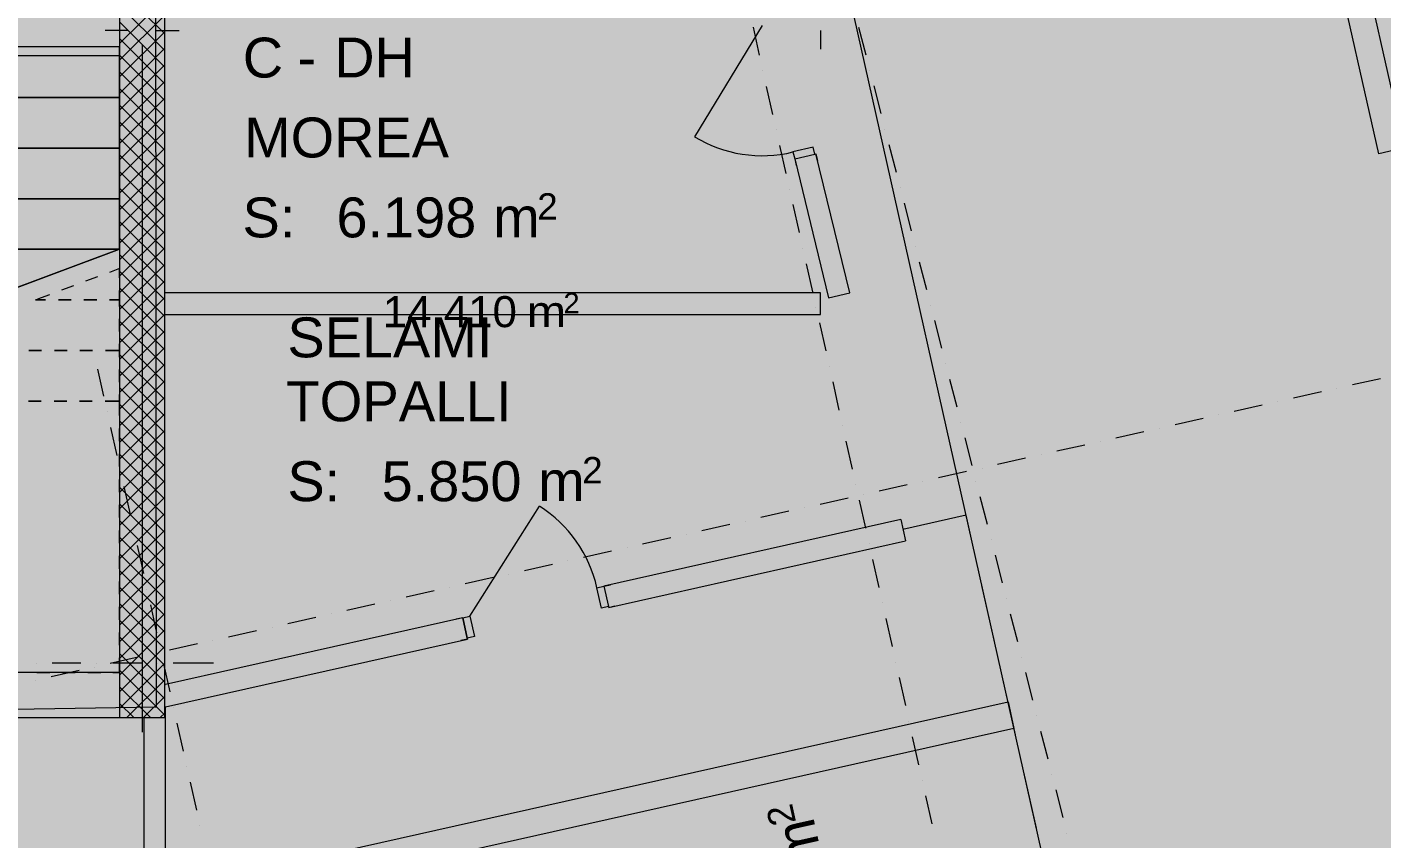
# Model space of a CAD drawing. Header units: centimetres. Extents: x -6805 to 4309, y -7338 to 617.
# Drawn here: x -164 to 586, y -1657 to -1207 of the extents above; entities that cross this region are included whole.
import ezdxf

# ---------------------------------------------------------------- set-up
doc = ezdxf.new("R2010")
doc.units = ezdxf.units.CM
for name, color, linetype in [('PDF_ - DEPO_MOREA', 7, 'Continuous'), ('PDF_ - Muret e reja', 7, 'Continuous'), ('PDF_ - muret e reja_te kryera', 7, 'Continuous'), ('PDF_- DEPO', 7, 'Continuous'), ('PDF_- GARAZHE', 7, 'Continuous'), ('PDF_A - Fill Zone', 7, 'Continuous'), ('PDF_A - Muret', 7, 'Continuous'), ('PDF_A - Shtyllat', 7, 'Continuous')]:
    doc.layers.add(name, color=color, linetype=linetype)
for name, color, linetype, true_color in [('PDF_ - MESI I RRUGES', 7, 'Continuous', 0x7f7f7f), ('PDF_065 Möbel Einrichtung', 7, 'Continuous', 0x7f7f7f), ('PDF_A - Akset', 7, 'Continuous', 0xfd4435), ('PDF_A - Pllaka Themel', 7, 'Continuous', 0x7f7f7f), ('PDF_A -Polyline', 7, 'Continuous', 0x7f7f7f), ('PDF_Solid Fills', 7, 'Continuous', 0x029e21), ('PDF_Structural - Stair & Railing', 171, 'Continuous', 0xaaaaff)]:
    doc.layers.add(name, color=color, linetype=linetype, true_color=true_color)
doc.styles.add('PDF Arial', font='')
doc.styles.get('PDF Arial').set_extended_font_data('Arial')

msp = doc.modelspace()

# ---------------------------------------------------------------- hatches: boundary and pattern name
at = {"layer": 'PDF_ - DEPO_MOREA', "true_color": 0x029e21, "transparency": 33554559}
for points in [[(-87.35, -1354.17), (-87.35, -1174.02), (235.27, -1174.06), (279.76, -1331.86), (253.72, -1337.7), (250.57, -1354.17)], [(-379.36, -1589.37), (-99.87, -1589.37), (-99.87, -1583.52), (-98.97, -1583.5), (-98.97, -1762.04), (-379.36, -1762.04)]]:
    msp.add_hatch(color=104, dxfattribs=at).paths.add_polyline_path(points)
at = {"layer": 'PDF_ - MESI I RRUGES', "true_color": 0xffffff, "transparency": 33554559}
msp.add_hatch(color=7, dxfattribs=at).paths.add_polyline_path([(563.91, -979.89), (578.32, -980.59), (570.34, -1148.67), (598.59, -1274.03), (584.26, -1277.25), (559.45, -1166.71), (555.69, -1149.93)])
at = {"layer": 'PDF_ - muret e reja_te kryera', "transparency": 33554559}
msp.add_hatch(color=256, dxfattribs=at).paths.add_polyline_path([(-87.35, -1589.37), (-87.35, -1583.48), (-86.96, -1583.39), (-86.96, -1762.04), (-98.97, -1762.04), (-98.97, -1589.37)])
at = {"layer": 'PDF_- GARAZHE', "true_color": 0xccccff, "transparency": 33554559}
msp.add_hatch(color=254, dxfattribs=at).paths.add_polyline_path([(-86.96, -1583.39), (357.43, -1483.67), (443.92, -1869.12), (-44.35, -1978.69), (-86.96, -1774.04)])
at = {"layer": 'PDF_A - Fill Zone', "true_color": 0x93a0c6, "transparency": 33554559}
msp.add_hatch(color=253, dxfattribs=at).paths.add_polyline_path([(-447.66, -308.22), (916.94, -308.22), (916.94, -1306.84), (921.31, -1326.37), (872.49, -1337.33), (1189.12, -2748.46), (667.5, -2865.5), (356.01, -1477.32), (320.99, -1485.18), (248.37, -1161.51), (-99.87, -1161.51), (-99.87, -1589.37), (-447.66, -1589.37)])
at = {"layer": 'PDF_A - Pllaka Themel', "true_color": 0xd5d5d5, "transparency": 33554559}
h = msp.add_hatch(color=254, dxfattribs=at)
h.paths.add_polyline_path([(-5581.92, -878.77), (-5581.92, -838.74), (-5656.99, -838.74), (-5656.99, -378.27), (-5641.97, -378.27), (-5641.97, 287.29), (-2884.66, 287.29), (-432.6, 287.29), (-419.79, 287.29), (978.3, 287.29), (978.3, -308.22), (1644.1, -308.22), (1644.1, -1142.36), (931.04, -1302.36), (1552.22, -1164.4), (1863.25, -2555.08), (1863.27, -2555.07), (2158.71, -3867.26), (2155.22, -3868.03), (2646.93, -6059.23), (2017.8, -6200.41), (2017.67, -6199.86), (-1597.03, -7011.01), (-1702.67, -6540.31), (-1846.28, -6572.52), (-1976.98, -6060.13), (-1982.53, -5964.43), (-1838.96, -5932.29), (-2055.74, -4966.25), (-2419.29, -4966.25), (-2929.7, -4966.25), (-2929.7, -2144.79), (-2909.68, -2144.79), (-2904.73, -1595.67), (-4731.2, -1619.36), (-4671.15, -1619.36), (-4671.15, -2159.83), (-5099.03, -2159.81), (-5102.54, -2159.76), (-5106.05, -2159.61), (-5109.55, -2159.37), (-5113.04, -2159.02), (-5116.52, -2158.59), (-5119.99, -2158.04), (-5123.44, -2157.41), (-5126.87, -2156.67), (-5130.27, -2155.85), (-5133.66, -2154.92), (-5137.02, -2153.9), (-5140.35, -2152.79), (-5143.64, -2151.59), (-5146.9, -2150.29), (-5150.13, -2148.9), (-5153.31, -2147.42), (-5156.45, -2145.85), (-5159.54, -2144.2), (-5162.59, -2142.46), (-5165.59, -2140.63), (-5168.53, -2138.72), (-5171.42, -2136.74), (-5174.26, -2134.66), (-5177.03, -2132.51), (-5179.74, -2130.29), (-5182.39, -2127.99), (-5184.97, -2125.61), (-5187.49, -2123.17), (-5189.94, -2120.65), (-5192.31, -2118.06), (-5194.61, -2115.42), (-5196.84, -2112.71), (-5198.99, -2109.93), (-5201.06, -2107.1), (-5203.05, -2104.21), (-5204.96, -2101.26), (-5206.78, -2098.27), (-5208.52, -2095.21), (-5210.18, -2092.12), (-5211.74, -2088.99), (-5213.22, -2085.8), (-5214.61, -2082.58), (-5215.9, -2079.32), (-5217.11, -2076.02), (-5218.22, -2072.69), (-5219.24, -2069.33), (-5220.16, -2065.95), (-5220.99, -2062.55), (-5221.72, -2059.11), (-5222.36, -2055.66), (-5222.9, -2052.19), (-5223.34, -2048.71), (-5223.69, -2045.22), (-5223.93, -2041.71), (-5224.08, -2038.21), (-5224.13, -2034.71), (-5224.12, -1589.37), (-5276.67, -1564.36), (-5842.14, -1564.36), (-5842.14, -878.77)])
h.paths.add_polyline_path([(-1884.8, -2746.4), (-1725.78, -2754.1), (-263.28, -2617.91), (-272.05, -2578.85), (-296.78, -2580.25), (-343.47, -2075.77), (-1348.13, -2129.78), (-1534.78, -2147.18), (-1533.4, -2162.02), (-1836.78, -2167.48), (-1836.78, -2147.45), (-1876.81, -2147.45), (-1876.81, -2187.49), (-1531.07, -2187.03), (-1493.33, -2681.24), (-1884.8, -2706.36)])
h.paths.add_polyline_path([(-452.61, -1589.37), (-91.92, -1583.39), (-92.31, -1174.02), (283, -1174.02), (283, -828.73), (-419.79, -828.73), (-427.6, -828.73), (-452.61, -828.73)])
h.paths.add_polyline_path([(413.21, -3713.81), (401.11, -3715.64), (389.02, -3717.55), (376.94, -3719.54), (364.87, -3721.61), (352.83, -3723.77), (340.79, -3726.01), (328.77, -3728.32), (316.77, -3730.71), (304.78, -3733.18)])
at = {"layer": 'PDF_A - Pllaka Themel', "true_color": 0xbfbfbf, "transparency": 33554559}
h = msp.add_hatch(color=9, dxfattribs=at)
h.paths.add_polyline_path([(-5637.01, -378.27), (-5637.01, -315.22), (-447.66, -308.19), (-447.66, -308.22), (963.52, -308.22), (963.52, -763.68), (936, -763.68), (936, -863.76), (963.52, -863.76), (964.76, -1337.14), (925.69, -1345.91), (892.3, -1353.4), (988.45, -1782.56), (1104.37, -2300.85), (1195.01, -2706.12), (1170.59, -2711.59), (1193.36, -2813.05), (1455.74, -3983.06), (1827.47, -5638.02), (1828.36, -5640.74), (1829.15, -5643.5), (1829.85, -5646.27), (1830.45, -5649.07), (1830.96, -5651.88), (1831.36, -5654.72), (1831.66, -5657.56), (1831.87, -5660.41), (1831.97, -5663.28), (1831.97, -5666.14), (1831.89, -5669), (1831.69, -5671.85), (1831.39, -5674.7), (1831, -5677.54), (1830.51, -5680.35), (1829.92, -5683.16), (1829.24, -5685.93), (1828.46, -5688.68), (1827.57, -5691.41), (1826.6, -5694.1), (1825.54, -5696.75), (1824.38, -5699.37), (1823.12, -5701.94), (1821.78, -5704.47), (1820.36, -5706.95), (1818.84, -5709.39), (1817.26, -5711.76), (1815.57, -5714.08), (1813.81, -5716.34), (1811.98, -5718.54), (1810.07, -5720.67), (1808.09, -5722.73), (1806.03, -5724.72), (1803.91, -5726.64), (1801.72, -5728.48), (1799.47, -5730.25), (1797.16, -5731.93), (1794.79, -5733.54), (1792.36, -5735.06), (1789.88, -5736.5), (1787.36, -5737.84), (1784.8, -5739.1), (1782.18, -5740.27), (1779.53, -5741.34), (1776.84, -5742.32), (-1865.84, -6559.76), (-1972.03, -6060.13), (1187.39, -5351.16), (1189.51, -5350.66), (1191.61, -5350.07), (1193.68, -5349.39), (1195.73, -5348.62), (1197.73, -5347.75), (1199.69, -5346.8), (1201.61, -5345.77), (1203.49, -5344.64), (1205.3, -5343.44), (1207.07, -5342.15), (1208.77, -5340.79), (1210.42, -5339.35), (1212, -5337.85), (1213.51, -5336.27), (1214.94, -5334.62), (1216.3, -5332.92), (1217.59, -5331.15), (1218.79, -5329.34), (1219.92, -5327.46), (1220.96, -5325.54), (1221.91, -5323.58), (1222.78, -5321.58), (1223.55, -5319.53), (1224.23, -5317.46), (1224.82, -5315.36), (1225.32, -5313.24), (1225.72, -5311.09), (1226.02, -5308.93), (1226.23, -5306.75), (1226.34, -5304.58), (1226.35, -5302.4), (1226.28, -5300.21), (1226.1, -5298.04), (1225.82, -5295.88), (1225.45, -5293.73), (1224.97, -5291.59), (967.71, -4147.99), (967.16, -4145.82), (966.5, -4143.68), (965.76, -4141.58), (964.92, -4139.51), (963.99, -4137.47), (962.97, -4135.49), (961.86, -4133.55), (960.67, -4131.65), (959.39, -4129.82), (958.04, -4128.05), (956.6, -4126.34), (955.09, -4124.68), (953.5, -4123.11), (951.86, -4121.6), (950.14, -4120.18), (948.36, -4118.82), (946.52, -4117.55), (944.63, -4116.36), (942.68, -4115.26), (940.7, -4114.24), (938.66, -4113.31), (936.59, -4112.48), (934.48, -4111.74), (932.34, -4111.1), (930.17, -4110.55), (927.98, -4110.1), (925.78, -4109.75), (923.56, -4109.49), (921.33, -4109.34), (919.09, -4109.28), (916.86, -4109.32), (914.63, -4109.47), (912.41, -4109.71), (910.2, -4110.05), (908.01, -4110.49), (526.4, -4196.13), (467.81, -4209.28), (455.58, -4213.1), (443.37, -4217.02), (431.2, -4221.04), (419.06, -4225.14), (406.95, -4229.34), (394.87, -4233.64), (382.82, -4238.02), (370.82, -4242.51), (358.84, -4247.08), (346.9, -4251.74), (335, -4256.5), (323.13, -4261.35), (311.3, -4266.29), (299.52, -4271.32), (287.76, -4276.44), (276.06, -4281.65), (264.38, -4286.96), (252.76, -4292.35), (241.17, -4297.83), (229.62, -4303.41), (218.13, -4309.06), (206.67, -4314.81), (195.26, -4320.65), (183.89, -4326.58), (172.57, -4332.6), (161.3, -4338.69), (150.07, -4344.88), (138.9, -4351.16), (127.76, -4357.52), (116.69, -4363.96), (105.66, -4370.49), (94.67, -4377.1), (83.75, -4383.8), (72.87, -4390.59), (62.05, -4397.46), (51.28, -4404.41), (40.57, -4411.44), (29.91, -4418.56), (19.3, -4425.76), (8.75, -4433.04), (-1.74, -4440.41), (-13.44, -4447.77), (-25.18, -4455.07), (-36.98, -4462.26), (-48.83, -4469.39), (-60.73, -4476.42), (-72.67, -4483.38), (-84.67, -4490.25), (-96.72, -4497.03), (-108.81, -4503.72), (-120.96, -4510.33), (-133.14, -4516.85), (-145.38, -4523.29), (-157.66, -4529.64), (-169.99, -4535.9), (-182.35, -4542.07), (-194.77, -4548.16), (-207.22, -4554.16), (-219.72, -4560.06), (-232.26, -4565.88), (-244.84, -4571.62), (-257.46, -4577.25), (-270.12, -4582.81), (-282.82, -4588.26), (-295.56, -4593.64), (-308.33, -4598.91), (-321.15, -4604.1), (-333.99, -4609.2), (-346.88, -4614.21), (-359.81, -4619.12), (-372.76, -4623.95), (-385.74, -4628.67), (-398.77, -4633.31), (-411.82, -4637.86), (-424.92, -4642.31), (-438.03, -4646.67), (-451.18, -4650.93), (-464.37, -4655.11), (-477.57, -4659.18), (-490.81, -4663.17), (-2040.76, -5010.98), (-2050.79, -4966.25), (-2414.34, -4966.25), (-2414.34, -4749.36), (-2414.57, -2387.78), (-2414.58, -2276.48), (-2415.05, -2272.78), (-2415.63, -2269.1), (-2416.31, -2265.43), (-2417.08, -2261.78), (-2417.93, -2258.14), (-2418.89, -2254.54), (-2419.94, -2250.96), (-2421.09, -2247.41), (-2422.32, -2243.88), (-2423.65, -2240.39), (-2425.06, -2236.94), (-2426.57, -2233.53), (-2428.15, -2230.15), (-2429.84, -2226.82), (-2431.6, -2223.53), (-2433.45, -2220.29), (-2435.38, -2217.11), (-2437.39, -2213.97), (-2439.5, -2210.88), (-2441.67, -2207.85), (-2443.93, -2204.87), (-2446.26, -2201.96), (-2448.66, -2199.11), (-2451.13, -2196.32), (-2453.69, -2193.59), (-2456.31, -2190.94), (-2459, -2188.35), (-2461.74, -2185.84), (-2464.57, -2183.38), (-2467.45, -2181.02), (-2470.39, -2178.72), (-2473.38, -2176.5), (-2476.44, -2174.36), (-2479.55, -2172.3), (-2482.72, -2170.32), (-2485.93, -2168.43), (-2489.19, -2166.61), (-2492.5, -2164.89), (-2495.85, -2163.24), (-2499.24, -2161.69), (-2502.68, -2160.23), (-2506.15, -2158.85), (-2509.65, -2157.57), (-2513.18, -2156.38), (-2904.72, -2164.81), (-2899.72, -1589.37), (-2414.31, -1589.37), (-2414.31, -828.73), (-4726.25, -828.73), (-4726.25, -1619.36), (-5219.16, -1619.35), (-5219.16, -2036.14), (-5219.17, -2034.71), (-5219.16, -1589.37), (-5271.71, -1564.36), (-5253.39, -1564.36), (-5253.39, -878.77), (-5576.97, -878.77), (-5576.97, -838.74), (-5652.02, -838.74), (-5652.02, -378.27)])
h.paths.add_polyline_path([(-1883.87, -1589.37), (-1863.84, -1589.37), (-1863.84, -1634.38), (-1863.88, -1634.38), (-1863.88, -2147.18), (-1836.55, -2147.45), (-1871.85, -2147.45), (-1871.85, -2187.49), (-1831.82, -2187.43), (-1831.82, -2147.5), (-1529.51, -2150.6), (-1526.54, -2182.48), (-1488.38, -2681.24), (-1718.52, -2706.37), (-1879.85, -2706.36), (-1879.85, -2746.4), (-1720.83, -2754.1), (-221.28, -2598.22), (-135.83, -2979.09), (-1425.42, -3268.45), (-1880.43, -3268.45), (-1873.52, -4356.82), (-1873.76, -4358.94), (-1873.89, -4361.07), (-1873.93, -4363.2), (-1873.88, -4365.33), (-1873.71, -4367.46), (-1873.46, -4369.58), (-1873.11, -4371.68), (-1872.67, -4373.76), (-1872.13, -4375.84), (-1871.5, -4377.87), (-1870.77, -4379.88), (-1869.95, -4381.85), (-1869.05, -4383.78), (-1868.06, -4385.67), (-1866.97, -4387.5), (-1865.81, -4389.3), (-1864.58, -4391.03), (-1863.26, -4392.71), (-1861.87, -4394.32), (-1860.39, -4395.87), (-1858.86, -4397.35), (-1857.26, -4398.76), (-1855.59, -4400.1), (-1853.87, -4401.36), (-1852.09, -4402.54), (-1850.27, -4403.63), (-1848.39, -4404.64), (-1846.46, -4405.56), (-1844.51, -4406.4), (-1842.5, -4407.15), (-1840.47, -4407.79), (-1838.41, -4408.35), (-1836.33, -4408.82), (-1834.23, -4409.19), (-1832.12, -4409.47), (-1829.99, -4409.65), (-1827.86, -4409.72), (-1825.73, -4409.7), (-1823.6, -4409.59), (-1821.48, -4409.38), (-1819.37, -4409.07), (-657.92, -4148.44), (-657.8, -4148.96), (-640.87, -4142.08), (-623.98, -4135.12), (-607.12, -4128.08), (-590.3, -4120.94), (-573.52, -4113.7), (-556.78, -4106.38), (-540.08, -4098.97), (-523.41, -4091.48), (-506.79, -4083.89), (-490.21, -4076.22), (-473.66, -4068.46), (-457.17, -4060.61), (-440.7, -4052.67), (-424.29, -4044.65), (-407.92, -4036.54), (-391.58, -4028.34), (-375.3, -4020.05), (-359.06, -4011.68), (-342.86, -4003.22), (-326.71, -3994.68), (-310.6, -3986.05), (-294.54, -3977.33), (-278.53, -3968.52), (-262.57, -3959.64), (-246.65, -3950.67), (-230.77, -3941.62), (-214.95, -3932.48), (-199.18, -3923.26), (-183.46, -3913.95), (-171.76, -3907.67), (-160.01, -3901.48), (-148.21, -3895.39), (-136.38, -3889.37), (-124.5, -3883.45), (-112.58, -3877.6), (-100.62, -3871.85), (-88.61, -3866.18), (-76.56, -3860.6), (-64.48, -3855.1), (-52.35, -3849.7), (-40.19, -3844.39), (-27.98, -3839.16), (-15.74, -3834.02), (-3.46, -3828.97), (8.86, -3824), (21.21, -3819.14), (33.59, -3814.35), (46.01, -3809.67), (58.47, -3805.06), (70.95, -3800.56), (83.47, -3796.14), (96.03, -3791.81), (108.6, -3787.57), (121.22, -3783.42), (133.86, -3779.37), (146.53, -3775.41), (159.23, -3771.54), (171.96, -3767.76), (184.72, -3764.08), (197.49, -3760.49), (210.3, -3756.99), (223.14, -3753.59), (235.99, -3750.28), (248.88, -3747.06), (261.78, -3743.94), (274.7, -3740.9), (287.65, -3737.97), (300.62, -3735.12), (313.61, -3732.38), (326.61, -3729.72), (339.65, -3727.16), (352.69, -3724.7), (365.76, -3722.33), (378.83, -3720.06), (391.93, -3717.88), (405.04, -3715.79), (418.17, -3713.81), (787.26, -3630.98), (789.38, -3630.46), (791.47, -3629.84), (793.53, -3629.14), (795.57, -3628.34), (797.56, -3627.45), (799.52, -3626.48), (801.42, -3625.43), (803.29, -3624.3), (805.1, -3623.08), (806.86, -3621.79), (808.55, -3620.42), (810.19, -3618.97), (811.77, -3617.46), (813.27, -3615.88), (814.71, -3614.24), (816.07, -3612.54), (817.36, -3610.77), (818.57, -3608.95), (819.69, -3607.09), (820.73, -3605.17), (821.69, -3603.21), (822.57, -3601.21), (823.36, -3599.18), (824.06, -3597.11), (824.66, -3595.01), (825.17, -3592.89), (825.6, -3590.75), (825.93, -3588.6), (826.16, -3586.43), (826.3, -3584.25), (826.34, -3582.06), (826.3, -3579.89), (826.14, -3577.71), (825.91, -3575.54), (825.57, -3573.38), (825.14, -3571.24), (681.41, -2927.91), (734.37, -2916.03), (711.61, -2814.58), (658.74, -2826.44), (287.95, -1174.02), (287.95, -828.73), (-447.66, -828.73), (-1883.87, -828.73)])

# ---------------------------------------------------------------- linework, layer by layer
at = {"layer": 'PDF_ - MESI I RRUGES', "lineweight": 0}
for points in [[(570.34, -1148.67), (598.59, -1274.03)], [(584.26, -1277.25), (559.45, -1166.71)], [(598.59, -1274.03), (584.26, -1277.25)]]:
    msp.add_lwpolyline(points, dxfattribs=at)
at = {"layer": 'PDF_ - Muret e reja', "lineweight": 0}
for points in [[(243.13, -1206.27), (205.72, -1267.85)], [(271.4, -1273.54), (260.22, -1276.27)], [(272.35, -1277.43), (271.4, -1273.54)], [(260.22, -1276.27), (261.17, -1280.16)], [(261.17, -1280.16), (272.35, -1277.43)], [(261.17, -1280.16), (272.35, -1277.43)], [(261.17, -1280.16), (272.35, -1277.43)], [(261.17, -1280.16), (272.35, -1277.43)], [(261.17, -1280.16), (262.04, -1283.76)], [(261.17, -1280.16), (279.93, -1357.02)], [(261.17, -1280.16), (262.04, -1283.76)], [(261.17, -1280.16), (262.04, -1283.76)], [(272.35, -1277.43), (272.84, -1277.32)], [(272.35, -1277.43), (272.84, -1277.32)], [(272.35, -1277.43), (272.84, -1277.32)], [(272.84, -1277.32), (273.72, -1280.91)], [(291.6, -1354.17), (272.84, -1277.32)], [(272.84, -1277.32), (273.72, -1280.91)], [(272.84, -1277.32), (273.72, -1280.91)], [(275.37, -1354.17), (-87.35, -1354.17)], [(275.37, -1366.19), (275.37, -1354.17)], [(279.93, -1357.02), (291.6, -1354.17)], [(-87.35, -1366.19), (275.37, -1366.19)]]:
    msp.add_lwpolyline(points, dxfattribs=at)
msp.add_arc((243.14, -1206.28), 72.05, 238.71236, 283.71442, dxfattribs=at)
at = {"layer": 'PDF_ - Muret e reja', "color": 7, "true_color": 0xffffff, "transparency": 33554559}
for points in [[(242.18, -1202.38), (253.85, -1199.53), (261.17, -1280.16), (272.84, -1277.32)], [(272.35, -1277.43), (261.17, -1280.16), (271.4, -1273.54), (260.22, -1276.27)]]:
    msp.add_solid(points, dxfattribs=at)
at = {"layer": 'PDF_ - Muret e reja', "transparency": 33554559}
for points in [[(261.17, -1280.16), (272.84, -1277.32), (279.93, -1357.02), (291.6, -1354.17)], [(275.37, -1354.17), (275.37, -1366.19), (-87.35, -1354.17), (-87.35, -1366.19)]]:
    msp.add_solid(points, dxfattribs=at)
at = {"layer": 'PDF_ - muret e reja_te kryera', "lineweight": 0}
for points in [[(-86.96, -1762.04), (-86.96, -1583.39)], [(-98.97, -1589.37), (-98.97, -1762.04)]]:
    msp.add_lwpolyline(points, dxfattribs=at)
at = {"layer": 'PDF_ - muret e reja_te kryera', "transparency": 33554559}
for points in [[(-87.35, -1571.17), (-86.96, -1571.08), (-87.35, -1583.08), (-86.96, -1583.39)], [(-87.35, -1583.08), (-86.96, -1583.39), (-87.35, -1583.48)]]:
    msp.add_solid(points, dxfattribs=at)
at = {"layer": 'PDF_- DEPO', "color": 254, "true_color": 0xccccff, "transparency": 33554559}
msp.add_solid([(-87.35, -1571.17), (-87.35, -1366.19), (280.73, -1488.58), (253.23, -1366.02)], dxfattribs=at)
at = {"layer": 'PDF_065 Möbel Einrichtung', "lineweight": 0}
for points in [[(-100.16, -1688.27), (379.2, -1580.7)], [(379.2, -1580.7), (382.49, -1595.35)], [(382.49, -1595.35), (-96.87, -1702.92)]]:
    msp.add_lwpolyline(points, dxfattribs=at)
at = {"layer": 'PDF_065 Möbel Einrichtung', "color": 7, "true_color": 0xffffff, "transparency": 33554559}
msp.add_solid([(-96.87, -1702.92), (-100.16, -1688.27), (382.49, -1595.35), (379.2, -1580.7)], dxfattribs=at)
at = {"layer": 'PDF_A - Akset', "lineweight": 0}
for points in [[(238.11, -1207.25), (241.59, -1222.75)], [(275.45, -1209.08), (275.45, -1219.39)], [(243.53, -1231.37), (243.53, -1231.37)], [(245.46, -1239.98), (248.94, -1255.48)], [(250.87, -1264.09), (250.87, -1264.09)], [(252.8, -1272.71), (256.28, -1288.21)], [(258.21, -1296.82), (258.21, -1296.82)], [(260.15, -1305.43), (263.62, -1320.93)], [(265.56, -1329.55), (265.56, -1329.55)], [(267.49, -1338.16), (270.97, -1353.67)], [(272.9, -1362.27), (272.9, -1362.27)], [(274.83, -1370.89), (278.31, -1386.39)], [(-124.56, -1396.58), (-121.21, -1411.52)], [(280.25, -1395.01), (280.25, -1395.01)], [(282.18, -1403.61), (285.66, -1419.12)], [(552.56, -1409.12), (537.06, -1412.6)], [(561.17, -1407.18), (561.17, -1407.18)], [(585.3, -1401.77), (569.79, -1405.25)], [(519.83, -1416.46), (504.34, -1419.94)], [(528.45, -1414.53), (528.45, -1414.53)], [(-119.27, -1420.14), (-119.27, -1420.14)], [(487.11, -1423.81), (471.61, -1427.28)], [(495.72, -1421.87), (495.72, -1421.87)], [(-117.34, -1428.74), (-113.86, -1444.25)], [(287.59, -1427.74), (287.59, -1427.74)], [(454.38, -1431.15), (438.87, -1434.63)], [(463, -1429.22), (463, -1429.22)], [(289.52, -1436.35), (293, -1451.85)], [(421.66, -1438.49), (406.15, -1441.97)], [(430.27, -1436.56), (430.27, -1436.56)], [(388.93, -1445.84), (373.42, -1449.32)], [(397.53, -1443.9), (397.53, -1443.9)], [(-111.93, -1452.86), (-111.93, -1452.86)], [(356.19, -1453.18), (340.69, -1456.66)], [(364.81, -1451.25), (364.81, -1451.25)], [(-110, -1461.48), (-106.52, -1476.98)], [(294.93, -1460.46), (294.93, -1460.46)], [(323.47, -1460.52), (307.97, -1464)], [(332.08, -1458.59), (332.08, -1458.59)], [(290.74, -1467.87), (275.23, -1471.35)], [(296.87, -1469.08), (300.34, -1484.57)], [(299.35, -1465.94), (299.35, -1465.94)], [(258.01, -1475.21), (242.51, -1478.69)], [(266.63, -1473.28), (266.63, -1473.28)], [(225.29, -1482.56), (209.78, -1486.03)], [(233.89, -1480.62), (233.89, -1480.62)], [(-104.59, -1485.59), (-104.59, -1485.59)], [(192.55, -1489.9), (177.05, -1493.38)], [(201.17, -1487.97), (201.17, -1487.97)], [(-102.65, -1494.21), (-99.17, -1509.7)], [(159.82, -1497.24), (144.33, -1500.72)], [(168.44, -1495.31), (168.44, -1495.31)], [(302.28, -1493.19), (302.28, -1493.19)], [(127.1, -1504.59), (111.6, -1508.07)], [(135.71, -1502.65), (135.71, -1502.65)], [(304.21, -1501.8), (307.69, -1517.31)], [(94.37, -1511.93), (78.86, -1515.41)], [(102.99, -1510), (102.99, -1510)], [(-97.24, -1518.32), (-97.24, -1518.32)], [(61.65, -1519.27), (46.14, -1522.75)], [(70.26, -1517.34), (70.26, -1517.34)], [(-95.31, -1526.93), (-91.83, -1542.43)], [(28.91, -1526.62), (13.41, -1530.1)], [(37.52, -1524.69), (37.52, -1524.69)], [(309.62, -1525.91), (309.62, -1525.91)], [(-3.82, -1533.96), (-19.32, -1537.44)], [(4.8, -1532.03), (4.8, -1532.03)], [(311.55, -1534.53), (315.03, -1550.04)], [(-36.54, -1541.31), (-52.04, -1544.78)], [(-27.93, -1539.37), (-27.93, -1539.37)], [(-89.9, -1551.04), (-89.9, -1551.04)], [(-69.27, -1548.65), (-84.78, -1552.13)], [(-60.66, -1546.72), (-60.66, -1546.72)], [(-102, -1555.99), (-117.5, -1559.47)], [(-93.38, -1554.06), (-93.38, -1554.06)], [(316.96, -1558.65), (316.96, -1558.65)], [(-158.51, -1559.35), (-158.51, -1559.35)], [(-134.72, -1563.34), (-150.23, -1566.82)], [(-133.8, -1559.35), (-149.69, -1559.35)], [(-126.12, -1561.4), (-126.12, -1561.4)], [(-124.98, -1559.35), (-124.98, -1559.35)], [(-100.26, -1559.35), (-116.14, -1559.35)], [(-91.43, -1559.35), (-91.43, -1559.35)], [(-87.97, -1559.66), (-84.49, -1575.17)], [(-60.41, -1559.35), (-82.6, -1559.35)], [(-158.84, -1568.75), (-158.84, -1568.75)], [(318.9, -1567.26), (322.38, -1582.76)], [(-82.55, -1583.77), (-82.55, -1583.77)], [(-80.62, -1592.39), (-77.14, -1607.89)], [(324.31, -1591.38), (324.31, -1591.38)], [(326.24, -1599.99), (329.72, -1615.49)], [(-75.21, -1616.51), (-75.21, -1616.51)], [(-73.28, -1625.11), (-69.8, -1640.62)], [(331.65, -1624.1), (331.65, -1624.1)], [(333.58, -1632.72), (337.06, -1648.22)], [(-67.87, -1649.23), (-67.87, -1649.23)]]:
    msp.add_lwpolyline(points, dxfattribs=at)
at = {"layer": 'PDF_A - Akset', "color": 21, "lineweight": 0, "true_color": 0xff9955}
for points in [[(296.52, -1207.17), (300.49, -1222.55)], [(302.7, -1231.1), (302.7, -1231.1)], [(304.91, -1239.65), (308.88, -1255.03)], [(311.09, -1263.57), (311.09, -1263.57)], [(313.29, -1272.12), (317.27, -1287.5)], [(319.47, -1296.05), (319.47, -1296.05)], [(321.68, -1304.6), (325.65, -1319.98)], [(327.86, -1328.53), (327.86, -1328.53)], [(330.06, -1337.08), (334.04, -1352.46)], [(336.25, -1361.01), (336.25, -1361.01)], [(338.45, -1369.56), (342.43, -1384.94)], [(344.63, -1393.48), (344.63, -1393.48)], [(346.84, -1402.03), (350.81, -1417.41)], [(353.02, -1425.96), (353.02, -1425.96)], [(355.22, -1434.51), (359.2, -1449.89)], [(361.4, -1458.44), (361.4, -1458.44)], [(363.61, -1466.98), (367.58, -1482.37)], [(369.79, -1490.92), (369.79, -1490.92)], [(371.99, -1499.45), (375.97, -1514.84)], [(378.18, -1523.39), (378.18, -1523.39)], [(380.38, -1531.93), (384.35, -1547.32)], [(386.56, -1555.86), (386.56, -1555.86)], [(388.77, -1564.41), (392.74, -1579.8)], [(394.95, -1588.34), (394.95, -1588.34)], [(397.15, -1596.89), (401.13, -1612.28)], [(403.33, -1620.81), (403.33, -1620.81)], [(405.55, -1629.36), (409.51, -1644.75)], [(411.72, -1653.29), (411.72, -1653.29)]]:
    msp.add_lwpolyline(points, dxfattribs=at)
at = {"layer": 'PDF_A - Fill Zone', "color": 7, "true_color": 0xfafafa, "transparency": 33554559}
msp.add_solid([(-99.87, -1579.62), (-99.87, -1161.51), (320.99, -1485.18), (248.37, -1161.51)], dxfattribs=at)
at = {"layer": 'PDF_A - Muret', "lineweight": 0}
for points in [[(81.44, -1533.29), (120, -1472.42)], [(319.8, -1479.81), (155.65, -1516.64)], [(319.8, -1479.81), (322.42, -1491.53)], [(158.28, -1528.36), (322.42, -1491.53)], [(151.75, -1517.52), (155.65, -1516.64)], [(154.27, -1528.75), (151.75, -1517.52)], [(155.65, -1516.64), (159.26, -1515.83)], [(155.65, -1516.64), (159.26, -1515.83)], [(155.65, -1516.64), (159.26, -1515.83)], [(155.65, -1516.64), (158.17, -1527.87)], [(155.65, -1516.64), (158.17, -1527.87)], [(155.65, -1516.64), (158.17, -1527.87)], [(155.65, -1516.64), (158.17, -1527.87)], [(158.17, -1527.87), (154.27, -1528.75)], [(158.17, -1527.87), (158.28, -1528.36)], [(158.17, -1527.87), (158.28, -1528.36)], [(158.17, -1527.87), (158.28, -1528.36)], [(158.28, -1528.36), (161.9, -1527.55)], [(158.28, -1528.36), (161.9, -1527.55)], [(158.28, -1528.36), (161.9, -1527.55)], [(77.53, -1534.17), (-86.96, -1571.08)], [(77.53, -1534.17), (73.92, -1534.99)], [(77.53, -1534.17), (73.92, -1534.99)], [(77.53, -1534.17), (73.92, -1534.99)], [(77.53, -1534.17), (81.44, -1533.29)], [(77.53, -1534.17), (80.05, -1545.4)], [(80.05, -1545.4), (77.53, -1534.17)], [(77.53, -1534.17), (80.05, -1545.4)], [(77.53, -1534.17), (80.05, -1545.4)], [(81.44, -1533.29), (83.96, -1544.52)], [(-86.96, -1583.39), (80.16, -1545.89)], [(80.16, -1545.89), (76.54, -1546.7)], [(80.16, -1545.89), (76.54, -1546.7)], [(80.16, -1545.89), (76.54, -1546.7)], [(83.96, -1544.52), (80.05, -1545.4)], [(80.05, -1545.4), (80.16, -1545.89)], [(80.05, -1545.4), (80.16, -1545.89)], [(80.05, -1545.4), (80.16, -1545.89)], [(-112.38, -1564.36), (-422.63, -1564.36)], [(-87.35, -1571.17), (-86.96, -1571.08)], [(-422.63, -1589.37), (-112.38, -1589.37)]]:
    msp.add_lwpolyline(points, dxfattribs=at)
msp.add_arc((81.45, -1533.3), 72.05, 12.64842, 57.65825, dxfattribs=at)
at = {"layer": 'PDF_A - Muret', "transparency": 33554559}
for points in [[(319.79, -1479.81), (322.42, -1491.53), (155.65, -1516.64), (158.28, -1528.36)], [(-86.96, -1583.39), (-86.96, -1571.08), (80.16, -1545.89), (77.53, -1534.17)], [(-422.63, -1589.37), (-422.63, -1564.36), (-112.38, -1589.37), (-112.38, -1564.36)]]:
    msp.add_solid(points, dxfattribs=at)
at = {"layer": 'PDF_A - Muret', "color": 7, "true_color": 0xffffff, "transparency": 33554559}
for points in [[(77.53, -1534.17), (155.65, -1516.64), (80.16, -1545.89), (158.28, -1528.36)], [(158.17, -1527.87), (154.27, -1528.75), (155.65, -1516.64), (151.75, -1517.52)], [(77.53, -1534.17), (81.44, -1533.29), (80.05, -1545.4), (83.96, -1544.52)]]:
    msp.add_solid(points, dxfattribs=at)
at = {"layer": 'PDF_A - Pllaka Themel', "lineweight": 0}
for points in [[(-91.92, -1583.39), (-92.31, -1174.02)], [(658.74, -2826.44), (287.95, -1174.02)], [(-452.61, -1589.37), (-91.92, -1583.39)]]:
    msp.add_lwpolyline(points, dxfattribs=at)
at = {"layer": 'PDF_A - Shtyllat', "lineweight": 0}
for points in [[(-112.38, -828.73), (-112.38, -1589.37)], [(-87.35, -1589.37), (-87.35, -828.73)], [(-87.35, -1210.93), (-112.38, -1185.92)], [(-112.38, -1216.31), (-87.35, -1191.29)], [(-87.35, -1220.14), (-112.38, -1195.11)], [(-112.38, -1225.51), (-87.35, -1200.49)], [(-87.35, -1229.33), (-112.38, -1204.32)], [(-107.87, -1209.05), (-120.39, -1209.05)], [(-112.38, -1234.7), (-87.35, -1209.69)], [(-87.35, -1238.54), (-112.38, -1213.51)], [(-99.87, -1209.05), (-99.87, -1209.05)], [(-91.86, -1209.05), (-79.35, -1209.05)], [(-112.38, -1243.91), (-87.35, -1218.88)], [(-99.87, -1217.06), (-99.87, -1597.38)], [(-87.35, -1247.74), (-112.38, -1222.71)], [(-112.38, -1253.11), (-87.35, -1228.09)], [(-87.35, -1256.93), (-112.38, -1231.92)], [(-112.38, -1262.31), (-87.35, -1237.29)], [(-87.35, -1266.14), (-112.38, -1241.11)], [(-112.38, -1271.51), (-87.35, -1246.48)], [(-87.35, -1275.34), (-112.38, -1250.32)], [(-112.38, -1280.7), (-87.35, -1255.69)], [(-87.35, -1284.54), (-112.38, -1259.52)], [(-112.38, -1289.91), (-87.35, -1264.88)], [(-87.35, -1293.74), (-112.38, -1268.71)], [(-112.38, -1299.11), (-87.35, -1274.09)], [(-87.35, -1302.93), (-112.38, -1277.92)], [(-112.38, -1308.31), (-87.35, -1283.29)], [(-87.35, -1312.14), (-112.38, -1287.11)], [(-112.38, -1317.51), (-87.35, -1292.48)], [(-87.35, -1321.34), (-112.38, -1296.32)], [(-112.38, -1326.71), (-87.35, -1301.69)], [(-87.35, -1330.54), (-112.38, -1305.52)], [(-112.38, -1335.91), (-87.35, -1310.89)], [(-87.35, -1339.74), (-112.38, -1314.71)], [(-112.38, -1345.11), (-87.35, -1320.09)], [(-87.35, -1348.94), (-112.38, -1323.92)], [(-112.38, -1354.31), (-87.35, -1329.29)], [(-87.35, -1358.14), (-112.38, -1333.12)], [(-112.38, -1363.51), (-87.35, -1338.48)], [(-87.35, -1367.34), (-112.38, -1342.32)], [(-112.38, -1372.71), (-87.35, -1347.69)], [(-87.35, -1376.54), (-112.38, -1351.52)], [(-112.38, -1381.91), (-87.35, -1356.89)], [(-87.35, -1385.74), (-112.38, -1360.71)], [(-112.38, -1391.11), (-87.35, -1366.09)], [(-87.35, -1394.94), (-112.38, -1369.92)], [(-112.38, -1400.3), (-87.35, -1375.29)], [(-87.35, -1404.14), (-112.38, -1379.12)], [(-112.38, -1409.51), (-87.35, -1384.49)], [(-87.35, -1413.34), (-112.38, -1388.32)], [(-112.38, -1418.71), (-87.35, -1393.69)], [(-87.35, -1422.53), (-112.38, -1397.52)], [(-112.38, -1427.91), (-87.35, -1402.89)], [(-87.35, -1431.74), (-112.38, -1406.72)], [(-112.38, -1437.11), (-87.35, -1412.09)], [(-87.35, -1440.94), (-112.38, -1415.92)], [(-112.38, -1446.31), (-87.35, -1421.29)], [(-87.35, -1450.14), (-112.38, -1425.12)], [(-112.38, -1455.51), (-87.35, -1430.49)], [(-87.35, -1459.34), (-112.38, -1434.32)], [(-112.38, -1464.71), (-87.35, -1439.69)], [(-87.35, -1468.54), (-112.38, -1443.52)], [(-112.38, -1473.91), (-87.35, -1448.89)], [(-87.35, -1477.74), (-112.38, -1452.72)], [(-112.38, -1483.11), (-87.35, -1458.08)], [(-87.35, -1486.94), (-112.38, -1461.92)], [(-112.38, -1492.31), (-87.35, -1467.29)], [(-87.35, -1496.14), (-112.38, -1471.12)], [(-112.38, -1501.51), (-87.35, -1476.49)], [(-87.35, -1505.34), (-112.38, -1480.31)], [(-112.38, -1510.71), (-87.35, -1485.69)], [(-87.35, -1514.54), (-112.38, -1489.52)], [(-112.38, -1519.92), (-87.35, -1494.89)], [(-87.35, -1523.74), (-112.38, -1498.72)], [(-112.38, -1529.11), (-87.35, -1504.09)], [(-87.35, -1532.94), (-112.38, -1507.92)], [(-112.38, -1538.31), (-87.35, -1513.29)], [(-87.35, -1542.14), (-112.38, -1517.12)], [(-112.38, -1547.51), (-87.35, -1522.49)], [(-87.35, -1551.34), (-112.38, -1526.32)], [(-112.38, -1556.71), (-87.35, -1531.69)], [(-87.35, -1560.54), (-112.38, -1535.52)], [(-112.38, -1565.92), (-87.35, -1540.89)], [(-87.35, -1569.74), (-112.38, -1544.72)], [(-112.38, -1575.11), (-87.35, -1550.09)], [(-87.35, -1578.94), (-112.38, -1553.92)], [(-112.38, -1584.31), (-87.35, -1559.29)], [(-87.35, -1588.14), (-112.38, -1563.12)], [(-95.32, -1589.37), (-112.38, -1572.32)], [(-108.24, -1589.37), (-87.35, -1568.49)], [(-104.53, -1589.37), (-112.38, -1581.52)], [(-99.04, -1589.37), (-87.35, -1577.7)], [(-89.84, -1589.37), (-87.35, -1586.89)], [(-112.38, -1589.37), (-87.35, -1589.37)]]:
    msp.add_lwpolyline(points, dxfattribs=at)
at = {"layer": 'PDF_A - Shtyllat', "color": 8, "true_color": 0x7f7f7f, "transparency": 33554559}
msp.add_solid([(-112.38, -1589.37), (-112.38, -828.73), (-87.35, -1589.37), (-87.35, -828.73)], dxfattribs=at)
at = {"layer": 'PDF_A -Polyline', "lineweight": 0}
for points in [[(356.01, -1477.32), (320.99, -1485.18)], [(360.11, -1495.59), (356.01, -1477.32)], [(371.71, -1547.27), (364.75, -1516.26)], [(383.31, -1598.95), (376.35, -1567.94)], [(394.9, -1650.62), (387.94, -1619.62)]]:
    msp.add_lwpolyline(points, dxfattribs=at)
at = {"layer": 'PDF_Solid Fills', "transparency": 33554559}
msp.add_solid([(-422.63, -1218.07), (-422.63, -828.73), (-112.38, -1218.07), (-112.38, -828.73)], dxfattribs=at)
at = {"layer": 'PDF_Structural - Stair & Railing', "color": 171, "lineweight": 0, "true_color": 0x8080ff}
for points in [[(-112.38, -1218.07), (-262.5, -1218.07)], [(-112.38, -1246.09), (-112.38, -1218.07)], [(-262.5, -1246.09), (-112.38, -1246.09)], [(-112.38, -1246.09), (-262.5, -1246.09)], [(-112.38, -1274.11), (-112.38, -1246.09)], [(-262.5, -1274.11), (-112.38, -1274.11)], [(-112.38, -1274.11), (-262.5, -1274.11)], [(-112.38, -1302.13), (-112.38, -1274.11)], [(-262.5, -1302.13), (-112.38, -1302.13)], [(-112.38, -1302.13), (-262.5, -1302.13)], [(-112.38, -1330.16), (-112.38, -1302.13)], [(-262.5, -1330.16), (-112.38, -1330.16)], [(-112.38, -1330.16), (-262.5, -1330.16)], [(-112.38, -1330.16), (-262.5, -1386.2)], [(-187.45, -1358.17), (-112.38, -1330.16)], [(-112.38, -1340.84), (-117.98, -1342.93)], [(-124.6, -1345.4), (-131.21, -1347.87)], [(-151.06, -1355.28), (-157.67, -1357.75)], [(-137.82, -1350.34), (-144.44, -1352.81)]]:
    msp.add_lwpolyline(points, dxfattribs=at)
at = {"layer": 'PDF_Structural - Stair & Railing', "lineweight": 0}
for points in [[(-112.38, -1223.07), (-262.5, -1223.07)], [(-112.38, -1330.16), (-112.38, -1223.07)], [(-112.38, -1345.98), (-112.38, -1340.84)], [(-112.38, -1358.17), (-112.38, -1353.04)], [(-158.83, -1358.17), (-153.25, -1358.17)], [(-153.25, -1358.17), (-158.83, -1358.17)], [(-146.19, -1358.17), (-139.13, -1358.17)], [(-139.13, -1358.17), (-146.19, -1358.17)], [(-132.07, -1358.17), (-125.01, -1358.17)], [(-125.01, -1358.17), (-132.07, -1358.17)], [(-117.95, -1358.17), (-112.38, -1358.17)], [(-112.38, -1358.17), (-117.95, -1358.17)], [(-112.38, -1361.83), (-112.38, -1358.17)], [(-112.38, -1375.72), (-112.38, -1368.66)], [(-162.54, -1386.2), (-155.48, -1386.2)], [(-155.48, -1386.2), (-162.54, -1386.2)], [(-148.42, -1386.2), (-141.36, -1386.2)], [(-141.36, -1386.2), (-148.42, -1386.2)], [(-134.29, -1386.2), (-127.23, -1386.2)], [(-127.23, -1386.2), (-134.29, -1386.2)], [(-120.18, -1386.2), (-112.38, -1386.2)], [(-112.38, -1386.2), (-120.18, -1386.2)], [(-112.38, -1386.2), (-112.38, -1382.55)], [(-112.38, -1389.85), (-112.38, -1386.2)], [(-112.38, -1403.75), (-112.38, -1396.68)], [(-162.72, -1414.22), (-155.66, -1414.22)], [(-155.66, -1414.22), (-162.72, -1414.22)], [(-148.61, -1414.22), (-141.54, -1414.22)], [(-141.54, -1414.22), (-148.61, -1414.22)], [(-134.48, -1414.22), (-127.42, -1414.22)], [(-127.42, -1414.22), (-134.48, -1414.22)], [(-120.36, -1414.22), (-112.38, -1414.22)], [(-112.38, -1414.22), (-120.36, -1414.22)], [(-112.38, -1414.22), (-112.38, -1410.58)], [(-112.38, -1422.2), (-112.38, -1414.22)], [(-112.38, -1436.33), (-112.38, -1429.27)], [(-112.38, -1450.45), (-112.38, -1443.39)], [(-112.38, -1464.58), (-112.38, -1457.51)], [(-112.38, -1478.7), (-112.38, -1471.63)], [(-112.38, -1492.82), (-112.38, -1485.76)], [(-112.38, -1506.95), (-112.38, -1499.88)], [(-112.38, -1521.07), (-112.38, -1514)], [(-112.38, -1535.19), (-112.38, -1528.13)], [(-112.38, -1549.31), (-112.38, -1542.25)], [(-112.38, -1564.36), (-112.38, -1556.37)], [(-158.06, -1564.36), (-150.99, -1564.36)], [(-143.93, -1564.36), (-136.87, -1564.36)], [(-129.81, -1564.36), (-122.74, -1564.36)], [(-116.02, -1564.36), (-112.38, -1564.36)]]:
    msp.add_lwpolyline(points, dxfattribs=at)

# ---------------------------------------------------------------- texts
at = {"layer": 'PDF_ - DEPO_MOREA', "attachment_point": 7, "style": 'PDF Arial'}
for s, insert, char_height in [('\\W1.001176;C', (-44.18, -1235.4), 22.1067), ('\\W1.000563;DH', (6.43, -1235.02), 22.1067), ('\\W1.000575;-', (-13.86, -1235.02), 22.1067), ('\\W1.000757;MOREA', (-43.41, -1279.63), 22.1067), ('\\W1.002323;S:', (-44.34, -1323.87), 22.1067), ('\\W1.001013;6.198', (7.67, -1323.87), 22.1067), ('\\W1.001521;2', (118.71, -1313.71), 14.5905), ('\\W1.000270;m', (94.39, -1323.49), 22.1067)]:
    msp.add_mtext(s, dxfattribs=dict(at, insert=insert, char_height=char_height))
at = {"layer": 'PDF_- DEPO', "attachment_point": 7, "style": 'PDF Arial'}
for s, insert, char_height in [('\\W1.001147;SELAMI', (-19.49, -1390.28), 22.1067), ('\\W0.980998;TOPALLI', (-20.13, -1425.67), 22.1067), ('\\W1.001521;2', (143.57, -1459.74), 14.5905), ('\\W1.002323;S:', (-19.49, -1469.9), 22.1067), ('\\W1.001339;5.850', (32.65, -1469.9), 22.1067), ('\\W1.000270;m', (119.25, -1469.53), 22.1067)]:
    msp.add_mtext(s, dxfattribs=dict(at, insert=insert, char_height=char_height))
at = {"layer": 'PDF_- GARAZHE', "attachment_point": 7, "rotation": 102.59998, "style": 'PDF Arial'}
for s, insert, char_height in [('\\W1.001521;2', (262.02, -1647.36), 14.5905), ('\\W1.000269;m', (276.92, -1668.94), 22.1067)]:
    msp.add_mtext(s, dxfattribs=dict(at, insert=insert, char_height=char_height))
at = {"layer": 'PDF_A - Fill Zone', "color": 165, "true_color": 0x54689e, "attachment_point": 7, "style": 'PDF Arial'}
for s, insert, char_height in [('\\W1.010759;14.410', (33.25, -1373.51), 17.1941), ('\\W1.016485;2', (133.23, -1365.6), 11.3481), ('\\W1.085362;m', (112.96, -1373.21), 17.1941)]:
    msp.add_mtext(s, dxfattribs=dict(at, insert=insert, char_height=char_height))

doc.saveas('drawing.dxf')
